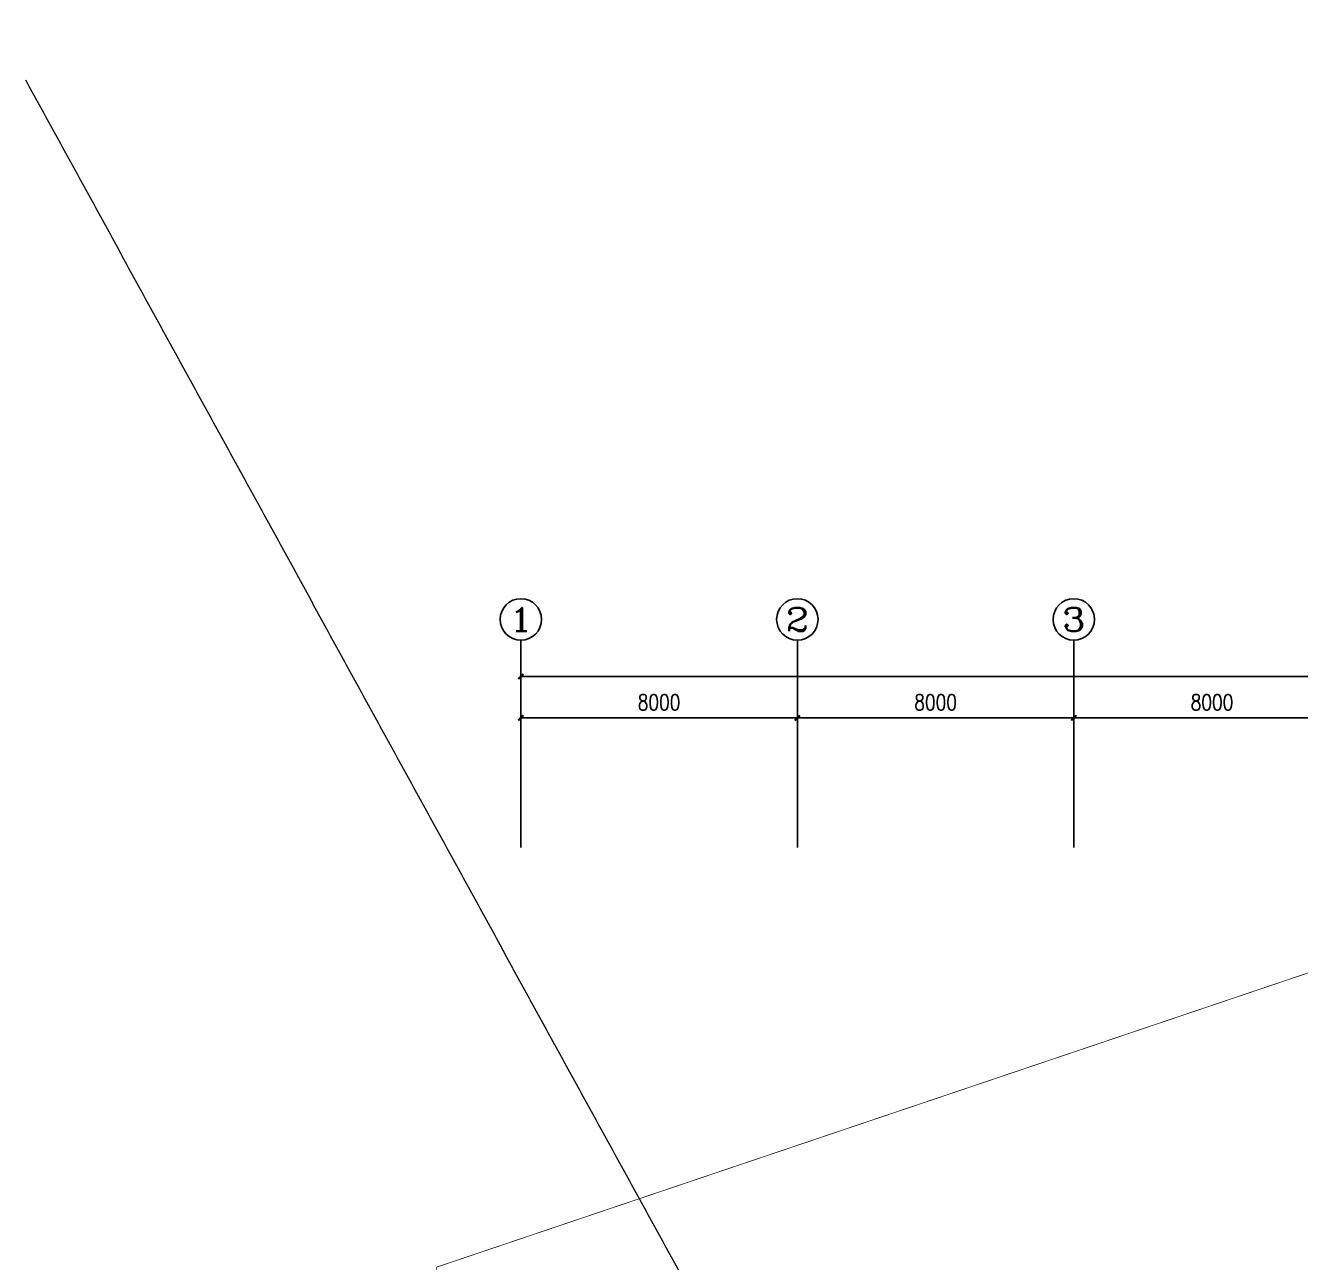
# Model space of a CAD drawing. Extents: x -1348811 to 123514, y -640545 to 749356.
# Drawn here: x -608889 to -571993, y -380448 to -344657 of the extents above; entities that cross this region are included whole.
import ezdxf
from ezdxf.enums import TextEntityAlignment as Align

# ---------------------------------------------------------------- set-up
doc = ezdxf.new("R2010")
doc.units = 0
doc.header["$LTSCALE"] = 10
doc.header["$MEASUREMENT"] = 0
doc.linetypes.add('DASHDOT', pattern=[25.4, 12.7, -6.35, 0, -6.35])
doc.linetypes.add('常规', pattern=[20, 10, 0, 10])
doc.layers.get('0').update_dxf_attribs({"linetype": 'CONTINUOUS'})
doc.layers.get('Defpoints').update_dxf_attribs({"linetype": 'CONTINUOUS'})
for name, color, linetype in [('AXIS', 3, 'CONTINUOUS'), ('AXIS_TEXT', 7, 'CONTINUOUS'), ('控制线', 5, 'CONTINUOUS')]:
    doc.layers.add(name, color=color, linetype=linetype)
doc.layers.add('RD-Line', color=2, linetype='常规', lineweight=0)
doc.styles.add('_TCH_AXIS', font='COMPLEX', dxfattribs={"bigfont": 'GBCBIG'})
doc.styles.add('COMPLEX', font='COMPLEX')
doc.styles.add('DIM_FONT', font='SIMPLEX', dxfattribs={"width": 0.8, "bigfont": 'HZTXT'})
doc.dimstyles.new('DIMN150', dxfattribs={"dimscale": 1.5, "dimtxt": 300, "dimasz": 100, "dimexe": 250, "dimexo": 300, "dimgap": 150, "dimtad": 1, "dimdec": 0, "dimzin": 0, "dimdsep": 46, "dimtxsty": 'DIM_FONT', "dimblk": 'ARCHTICK', "dimcen": 0.09, "dimclrt": 7, "dimazin": 2, "dimtfac": 1, "dimtdec": 0, "dimtix": 1, "dimtmove": 2, "dimatfit": 3, "dimfxl": 0, "dimtolj": 1, "dimtzin": 0, "dimarcsym": 0})

# ---------------------------------------------------------------- blocks, each defined once
blk = doc.blocks.new('_ArchTick')
at = {"color": 0, "linetype": 'ByBlock', "const_width": 0.4}
blk.add_lwpolyline([(-0.5, -0.5), (0.5, 0.5)], dxfattribs=at)
blk = doc.blocks.new('*D1780')
at = {"layer": 'AXIS', "color": 0, "lineweight": -2}
for p, q in [((-594553, -367991), (-594553, -363116)), ((-498553, -367991), (-498553, -363116)), ((-594553, -363491), (-498553, -363491))]:
    blk.add_line(p, q, dxfattribs=at)
at = {"layer": 'Defpoints', "color": 0}
for p in [(-498553, -363491), (-594553, -368441), (-498553, -368441)]:
    blk.add_point(p, dxfattribs=at)
at = {"layer": 'AXIS', "color": 0, "lineweight": -2, "xscale": 150, "yscale": 150, "zscale": 150, "rotation": 180}
blk.add_blockref('_ArchTick', (-594553, -363491), dxfattribs=at)
at = {"layer": 'AXIS', "color": 0, "lineweight": -2, "xscale": 150, "yscale": 150, "zscale": 150}
blk.add_blockref('_ArchTick', (-498553, -363491), dxfattribs=at)
at = {"layer": 'AXIS', "color": 7, "insert": (-546553, -363041), "char_height": 450, "attachment_point": 5, "style": 'DIM_FONT'}
blk.add_mtext('\\A1;96000', dxfattribs=at)
blk = doc.blocks.new('*D1781')
at = {"layer": 'AXIS', "color": 0, "lineweight": -2}
for p, q in [((-594553, -367991), (-594553, -364316)), ((-586553, -367991), (-586553, -364316)), ((-594553, -364691), (-586553, -364691))]:
    blk.add_line(p, q, dxfattribs=at)
at = {"layer": 'Defpoints', "color": 0}
for p in [(-586553, -364691), (-594553, -368441), (-586553, -368441)]:
    blk.add_point(p, dxfattribs=at)
at = {"layer": 'AXIS', "color": 0, "lineweight": -2, "xscale": 150, "yscale": 150, "zscale": 150, "rotation": 180}
blk.add_blockref('_ArchTick', (-594553, -364691), dxfattribs=at)
at = {"layer": 'AXIS', "color": 0, "lineweight": -2, "xscale": 150, "yscale": 150, "zscale": 150}
blk.add_blockref('_ArchTick', (-586553, -364691), dxfattribs=at)
at = {"layer": 'AXIS', "color": 7, "insert": (-590553, -364241), "char_height": 450, "attachment_point": 5, "style": 'DIM_FONT'}
blk.add_mtext('\\A1;8000', dxfattribs=at)
blk = doc.blocks.new('*D1782')
at = {"layer": 'AXIS', "color": 0, "lineweight": -2}
for p, q in [((-586553, -367991), (-586553, -364316)), ((-578553, -367991), (-578553, -364316)), ((-586553, -364691), (-578553, -364691))]:
    blk.add_line(p, q, dxfattribs=at)
at = {"layer": 'Defpoints', "color": 0}
for p in [(-578553, -364691), (-586553, -368441), (-578553, -368441)]:
    blk.add_point(p, dxfattribs=at)
at = {"layer": 'AXIS', "color": 0, "lineweight": -2, "xscale": 150, "yscale": 150, "zscale": 150, "rotation": 180}
blk.add_blockref('_ArchTick', (-586553, -364691), dxfattribs=at)
at = {"layer": 'AXIS', "color": 0, "lineweight": -2, "xscale": 150, "yscale": 150, "zscale": 150}
blk.add_blockref('_ArchTick', (-578553, -364691), dxfattribs=at)
at = {"layer": 'AXIS', "color": 7, "insert": (-582553, -364241), "char_height": 450, "attachment_point": 5, "style": 'DIM_FONT'}
blk.add_mtext('\\A1;8000', dxfattribs=at)
blk = doc.blocks.new('*D1783')
at = {"layer": 'AXIS', "color": 0, "lineweight": -2}
for p, q in [((-578553, -367991), (-578553, -364316)), ((-570553, -367991), (-570553, -364316)), ((-578553, -364691), (-570553, -364691))]:
    blk.add_line(p, q, dxfattribs=at)
at = {"layer": 'Defpoints', "color": 0}
for p in [(-570553, -364691), (-578553, -368441), (-570553, -368441)]:
    blk.add_point(p, dxfattribs=at)
at = {"layer": 'AXIS', "color": 0, "lineweight": -2, "xscale": 150, "yscale": 150, "zscale": 150, "rotation": 180}
blk.add_blockref('_ArchTick', (-578553, -364691), dxfattribs=at)
at = {"layer": 'AXIS', "color": 0, "lineweight": -2, "xscale": 150, "yscale": 150, "zscale": 150}
blk.add_blockref('_ArchTick', (-570553, -364691), dxfattribs=at)
at = {"layer": 'AXIS', "color": 7, "insert": (-574553, -364241), "char_height": 450, "attachment_point": 5, "style": 'DIM_FONT'}
blk.add_mtext('\\A1;8000', dxfattribs=at)
blk = doc.blocks.new('_AXISO')
blk.add_circle((0, 0), 0.5)
at = {"layer": 'AXIS_TEXT', "style": 'COMPLEX', "width": 1.041667}
blk.add_attdef('A', text='', height=0.56, dxfattribs=at).set_placement((-0.25, -0.28), (0.25, -0.28), align=Align.FIT)

msp = doc.modelspace()

# ---------------------------------------------------------------- linework, layer by layer
at = {"layer": 'AXIS'}
for p, q in [((-594553.4, -368441.5), (-594553.4, -362441.5)), ((-586553.4, -368441.5), (-586553.4, -362441.5)), ((-578553.4, -368441.5), (-578553.4, -362441.5))]:
    msp.add_line(p, q, dxfattribs=at)
at = {"layer": 'RD-Line'}
msp.add_line((-608888.9, -346232.8), (-456497.3, -624013.4), dxfattribs=at)
at = {"layer": '控制线', "color": 1, "linetype": 'DASHDOT', "ltscale": 0.1, "const_width": 20}
msp.add_lwpolyline([(-596991.3, -380582.5), (-490599.4, -344668.6), (-484524.5, -349145.6), (-485171.7, -604977.2), (-494347, -614119.1), (-597251.8, -614004.3)], close=True, dxfattribs=at)

# ---------------------------------------------------------------- block references
at = {"layer": 'AXIS'}
ref = msp.add_blockref('_AXISO', (-594553.4, -361841.5), dxfattribs=dict(at, xscale=1200, yscale=1200, zscale=1200))
ref.add_attrib('A', '1', dxfattribs={"layer": 'AXIS_TEXT', "height": 678.8, "style": '_TCH_AXIS', "width": 2.333333}).set_placement((-594892.8, -362180.9), (-594214, -362180.9), align=Align.FIT)
ref = msp.add_blockref('_AXISO', (-586553.4, -361841.5), dxfattribs=dict(at, xscale=1200, yscale=1200, zscale=1200))
ref.add_attrib('A', '2', dxfattribs={"layer": 'AXIS_TEXT', "height": 678.8, "style": '_TCH_AXIS', "width": 1.5}).set_placement((-586892.8, -362180.9), (-586214, -362180.9), align=Align.FIT)
ref = msp.add_blockref('_AXISO', (-578553.4, -361841.5), dxfattribs=dict(at, xscale=1200, yscale=1200, zscale=1200))
ref.add_attrib('A', '3', dxfattribs={"layer": 'AXIS_TEXT', "height": 678.8, "style": '_TCH_AXIS', "width": 1.5}).set_placement((-578892.8, -362180.9), (-578214, -362180.9), align=Align.FIT)

# ---------------------------------------------------------------- dimensions: what is measured, and where the dimension line sits
for p1, p2, distance, picture, middle in [((-594553.4, -368441.5), (-498553.4, -368441.5), 4950, '*D1780', (-546553.4, -363041.5)), ((-594553.4, -368441.5), (-586553.4, -368441.5), 3750, '*D1781', (-590553.4, -364241.5)), ((-586553.4, -368441.5), (-578553.4, -368441.5), 3750, '*D1782', (-582553.4, -364241.5)), ((-578553.4, -368441.5), (-570553.4, -368441.5), 3750, '*D1783', (-574553.4, -364241.5))]:
    dim = msp.add_aligned_dim(p1=p1, p2=p2, distance=distance, dimstyle='DIMN150', dxfattribs=at)
    dim.commit()
    dim.dimension.update_dxf_attribs({"geometry": picture, "text_midpoint": middle})

doc.saveas('drawing.dxf')
